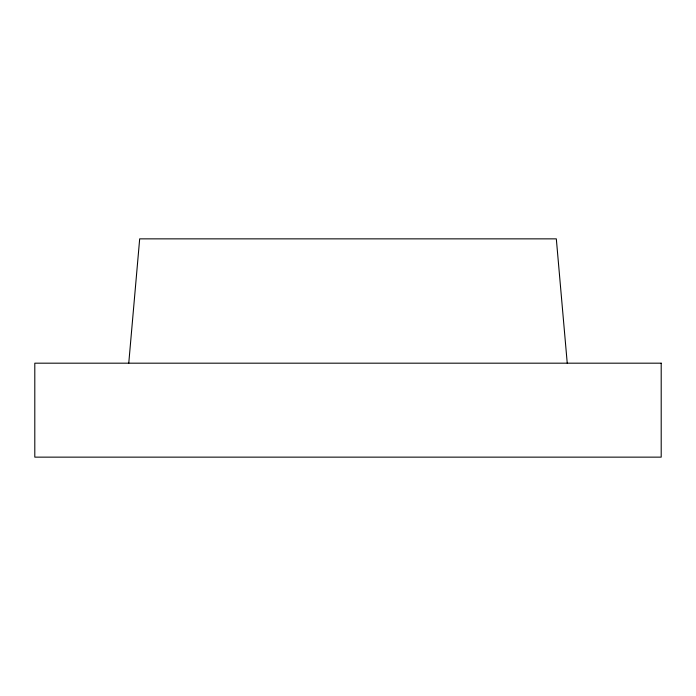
<?xml version="1.0" encoding="UTF-8"?>
<svg xmlns="http://www.w3.org/2000/svg" width="696" height="696" viewBox="0 0 696 696"><rect width="100%" height="100%" fill="white"/><g stroke="black" fill="none" stroke-linecap="round" stroke-linejoin="round"><path stroke-width="1.04" d="M128.76 363.181L139.679 238.859L556.322 238.859L567.24 363.181M661.2 363.181L34.8 363.181L34.8 457.142L661.2 457.142L661.2 363.181"/></g></svg>
